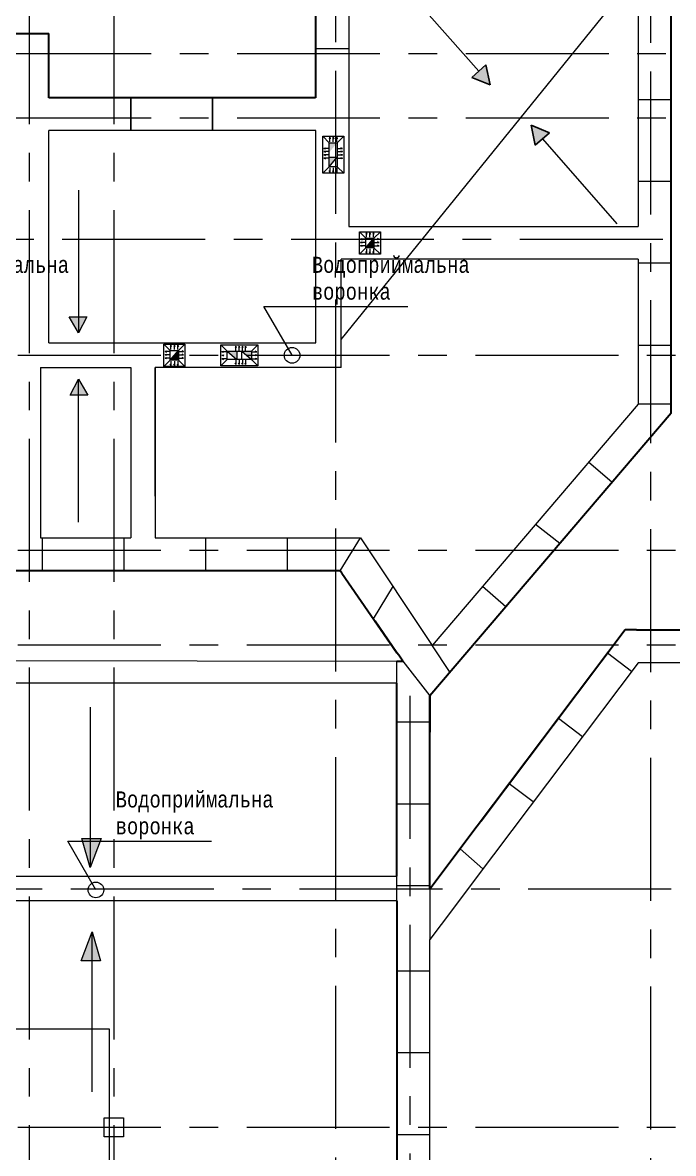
# Model space of a CAD drawing. Header units: millimetres. Extents: x -689206 to 4969298, y -1019800 to 703299.
# Drawn here: x 831930 to 842047, y -351215 to -333639 of the extents above; entities that cross this region are included whole.
import ezdxf

# ---------------------------------------------------------------- set-up
doc = ezdxf.new("R2010")
doc.units = ezdxf.units.MM
doc.linetypes.add('JIS_02_4.0', pattern=[5.5, 4, -1.5])
doc.linetypes.add('осеваяX2', pattern=[101.6, 63.5, -12.7, 12.7, -12.7])
doc.layers.add('кровля', color=211, linetype='Continuous')
doc.layers.add('четотам', color=7, linetype='Continuous')
for name, color, linetype, lineweight in [('несущие', 7, 'Continuous', 30), ('РАЗМЕРЫ', 7, 'Continuous', 9), ('сваи', 7, 'JIS_02_4.0', 30), ('стены', 7, 'Continuous', 20)]:
    doc.layers.add(name, color=color, linetype=linetype, lineweight=lineweight)
doc.styles.add('Аннотативный', font='isocteur.ttf', dxfattribs={"width": 0.7, "height": 250})

msp = doc.modelspace()

# ---------------------------------------------------------------- hatches: boundary and pattern name
at = {"layer": 'кровля', "lineweight": 5}
h = msp.add_hatch(color=7, dxfattribs=at)
h.dxf.hatch_style = 1
h.paths.add_polyline_path([(836703.8, -335444.2), (836711.9, -335444.2), (836703.8, -335420.6)])
h.paths.add_polyline_path([(836695.7, -335444.2), (836703.8, -335444.2), (836703.8, -335420.6)])
h = msp.add_hatch(color=7, dxfattribs=at)
h.dxf.hatch_style = 1
h.paths.add_polyline_path([(836759.1, -335444.2), (836767.2, -335444.2), (836759.1, -335420.6)])
h.paths.add_polyline_path([(836750.9, -335444.2), (836759.1, -335444.2), (836759.1, -335420.6)])
h = msp.add_hatch(color=7, dxfattribs=at)
h.dxf.hatch_style = 1
h.paths.add_polyline_path([(836814.4, -335420.6), (836806.2, -335444.2), (836814.4, -335444.2)])
h.paths.add_polyline_path([(836814.4, -335420.6), (836814.4, -335444.2), (836822.5, -335444.2)])
h = msp.add_hatch(color=7, dxfattribs=at)
h.dxf.hatch_style = 1
h.paths.add_polyline_path([(836615.1, -335594.9), (836638.7, -335603), (836638.7, -335594.9)])
h.paths.add_polyline_path([(836615.1, -335594.9), (836638.7, -335594.9), (836638.7, -335586.7)])
h = msp.add_hatch(color=7, dxfattribs=at)
h.dxf.hatch_style = 1
h.paths.add_polyline_path([(836615.1, -335644.7), (836638.7, -335652.8), (836638.7, -335644.7)])
h.paths.add_polyline_path([(836615.1, -335644.7), (836638.7, -335644.7), (836638.7, -335636.5)])
h = msp.add_hatch(color=7, dxfattribs=at)
h.dxf.hatch_style = 1
h.paths.add_polyline_path([(836615.1, -335695.9), (836638.7, -335704.1), (836638.7, -335695.9)])
h.paths.add_polyline_path([(836615.1, -335695.9), (836638.7, -335695.9), (836638.7, -335687.8)])
h = msp.add_hatch(color=7, dxfattribs=at)
h.dxf.hatch_style = 1
h.paths.add_polyline_path([(836879.4, -335594.9), (836879.4, -335603), (836903.1, -335594.9)])
h.paths.add_polyline_path([(836879.4, -335586.7), (836879.4, -335594.9), (836903.1, -335594.9)])
h = msp.add_hatch(color=7, dxfattribs=at)
h.dxf.hatch_style = 1
h.paths.add_polyline_path([(836879.4, -335644.7), (836879.4, -335652.8), (836903.1, -335644.7)])
h.paths.add_polyline_path([(836879.4, -335636.5), (836879.4, -335644.7), (836903.1, -335644.7)])
h = msp.add_hatch(color=7, dxfattribs=at)
h.dxf.hatch_style = 1
h.paths.add_polyline_path([(836879.4, -335695.9), (836879.4, -335704.1), (836903.1, -335695.9)])
h.paths.add_polyline_path([(836879.4, -335687.8), (836879.4, -335695.9), (836903.1, -335695.9)])
h = msp.add_hatch(color=7, dxfattribs=at)
h.dxf.hatch_style = 1
h.paths.add_polyline_path([(836638.7, -335747.2), (836638.7, -335739), (836615.1, -335747.2)])
h.paths.add_polyline_path([(836638.7, -335755.3), (836638.7, -335747.2), (836615.1, -335747.2)])
h = msp.add_hatch(color=7, dxfattribs=at)
h.dxf.hatch_style = 1
h.paths.add_polyline_path([(836903.1, -335747.2), (836879.4, -335739), (836879.4, -335747.2)])
h.paths.add_polyline_path([(836903.1, -335747.2), (836879.4, -335747.2), (836879.4, -335755.3)])
h = msp.add_hatch(color=7, dxfattribs=at)
h.dxf.hatch_style = 1
h.paths.add_polyline_path([(836703.8, -335964.4), (836711.9, -335940.8), (836703.8, -335940.8)])
h.paths.add_polyline_path([(836703.8, -335964.4), (836703.8, -335940.8), (836695.7, -335940.8)])
h = msp.add_hatch(color=7, dxfattribs=at)
h.dxf.hatch_style = 1
h.paths.add_polyline_path([(836759.1, -335964.4), (836767.2, -335940.8), (836759.1, -335940.8)])
h.paths.add_polyline_path([(836759.1, -335964.4), (836759.1, -335940.8), (836750.9, -335940.8)])
h = msp.add_hatch(color=7, dxfattribs=at)
h.dxf.hatch_style = 1
h.paths.add_polyline_path([(836814.4, -335940.8), (836806.2, -335940.8), (836814.4, -335964.4)])
h.paths.add_polyline_path([(836822.5, -335940.8), (836814.4, -335940.8), (836814.4, -335964.4)])
at = {"layer": 'кровля', "lineweight": 5, "true_color": 0x000000}
h = msp.add_hatch(color=18, dxfattribs=at)
h.dxf.hatch_style = 1
h.paths.add_polyline_path([(837273.8, -336929), (837281.9, -336929), (837273.8, -336905.4)])
h.paths.add_polyline_path([(837265.7, -336929), (837273.8, -336929), (837273.8, -336905.4)])
h = msp.add_hatch(color=18, dxfattribs=at)
h.dxf.hatch_style = 1
h.paths.add_polyline_path([(837329.1, -336929), (837337.2, -336929), (837329.1, -336905.4)])
h.paths.add_polyline_path([(837320.9, -336929), (837329.1, -336929), (837329.1, -336905.4)])
h = msp.add_hatch(color=18, dxfattribs=at)
h.dxf.hatch_style = 1
h.paths.add_polyline_path([(837384.4, -336905.4), (837376.2, -336929), (837384.4, -336929)])
h.paths.add_polyline_path([(837384.4, -336905.4), (837384.4, -336929), (837392.5, -336929)])
h = msp.add_hatch(color=18, dxfattribs=at)
h.dxf.hatch_style = 1
h.paths.add_polyline_path([(837185.1, -337004.7), (837208.7, -337012.9), (837208.7, -337004.7)])
h.paths.add_polyline_path([(837185.1, -337004.7), (837208.7, -337004.7), (837208.7, -336996.6)])
h = msp.add_hatch(color=18, dxfattribs=at)
h.dxf.hatch_style = 1
h.paths.add_polyline_path([(837185.1, -337056), (837208.7, -337064.1), (837208.7, -337056)])
h.paths.add_polyline_path([(837185.1, -337056), (837208.7, -337056), (837208.7, -337047.8)])
h = msp.add_hatch(color=18, dxfattribs=at)
h.dxf.hatch_style = 1
h.paths.add_polyline_path([(837208.7, -337107.2), (837208.7, -337099.1), (837185.1, -337107.2)])
h.paths.add_polyline_path([(837208.7, -337115.4), (837208.7, -337107.2), (837185.1, -337107.2)])
h = msp.add_hatch(color=18, dxfattribs=at)
h.dxf.hatch_style = 1
h.paths.add_polyline_path([(837449.4, -337004.7), (837449.4, -337012.9), (837473.1, -337004.7)])
h.paths.add_polyline_path([(837449.4, -336996.6), (837449.4, -337004.7), (837473.1, -337004.7)])
h = msp.add_hatch(color=18, dxfattribs=at)
h.dxf.hatch_style = 1
h.paths.add_polyline_path([(837449.4, -337056), (837449.4, -337064.1), (837473.1, -337056)])
h.paths.add_polyline_path([(837449.4, -337047.8), (837449.4, -337056), (837473.1, -337056)])
h = msp.add_hatch(color=18, dxfattribs=at)
h.dxf.hatch_style = 1
h.paths.add_polyline_path([(837473.1, -337107.2), (837449.4, -337099.1), (837449.4, -337107.2)])
h.paths.add_polyline_path([(837473.1, -337107.2), (837449.4, -337107.2), (837449.4, -337115.4)])
h = msp.add_hatch(color=18, dxfattribs=at)
h.dxf.hatch_style = 1
h.paths.add_polyline_path([(837273.8, -337223), (837281.9, -337199.4), (837273.8, -337199.4)])
h.paths.add_polyline_path([(837273.8, -337223), (837273.8, -337199.4), (837265.7, -337199.4)])
h = msp.add_hatch(color=18, dxfattribs=at)
h.dxf.hatch_style = 1
h.paths.add_polyline_path([(837329.1, -337223), (837337.2, -337199.4), (837329.1, -337199.4)])
h.paths.add_polyline_path([(837329.1, -337223), (837329.1, -337199.4), (837320.9, -337199.4)])
h = msp.add_hatch(color=18, dxfattribs=at)
h.dxf.hatch_style = 1
h.paths.add_polyline_path([(837384.4, -337199.4), (837376.2, -337199.4), (837384.4, -337223)])
h.paths.add_polyline_path([(837392.5, -337199.4), (837384.4, -337199.4), (837384.4, -337223)])
h = msp.add_hatch(color=18, dxfattribs=at)
h.dxf.hatch_style = 1
h.paths.add_polyline_path([(834233.8, -338675.1), (834241.9, -338675.1), (834233.8, -338651.4)])
h.paths.add_polyline_path([(834225.7, -338675.1), (834233.8, -338675.1), (834233.8, -338651.4)])
h = msp.add_hatch(color=18, dxfattribs=at)
h.dxf.hatch_style = 1
h.paths.add_polyline_path([(834289.1, -338675.1), (834297.2, -338675.1), (834289.1, -338651.4)])
h.paths.add_polyline_path([(834280.9, -338675.1), (834289.1, -338675.1), (834289.1, -338651.4)])
h = msp.add_hatch(color=18, dxfattribs=at)
h.dxf.hatch_style = 1
h.paths.add_polyline_path([(834344.4, -338651.4), (834336.2, -338675.1), (834344.4, -338675.1)])
h.paths.add_polyline_path([(834344.4, -338651.4), (834344.4, -338675.1), (834352.5, -338675.1)])
at = {"layer": 'кровля', "lineweight": 5}
h = msp.add_hatch(color=7, dxfattribs=at)
h.dxf.hatch_style = 1
h.paths.add_polyline_path([(835244.4, -338689.9), (835252.6, -338689.9), (835244.4, -338666.3)])
h.paths.add_polyline_path([(835236.3, -338689.9), (835244.4, -338689.9), (835244.4, -338666.3)])
h = msp.add_hatch(color=7, dxfattribs=at)
h.dxf.hatch_style = 1
h.paths.add_polyline_path([(835295.7, -338666.3), (835287.5, -338689.9), (835295.7, -338689.9)])
h.paths.add_polyline_path([(835295.7, -338666.3), (835295.7, -338689.9), (835303.8, -338689.9)])
h = msp.add_hatch(color=7, dxfattribs=at)
h.dxf.hatch_style = 1
h.paths.add_polyline_path([(835346.9, -338666.3), (835338.8, -338689.9), (835346.9, -338689.9)])
h.paths.add_polyline_path([(835346.9, -338666.3), (835346.9, -338689.9), (835355.1, -338689.9)])
h = msp.add_hatch(color=7, dxfattribs=at)
h.dxf.hatch_style = 1
h.paths.add_polyline_path([(835396.7, -338666.3), (835388.6, -338689.9), (835396.7, -338689.9)])
h.paths.add_polyline_path([(835396.7, -338666.3), (835396.7, -338689.9), (835404.9, -338689.9)])
at = {"layer": 'кровля', "lineweight": 5, "true_color": 0x000000}
h = msp.add_hatch(color=18, dxfattribs=at)
h.dxf.hatch_style = 1
h.paths.add_polyline_path([(834145.1, -338750.8), (834168.7, -338759), (834168.7, -338750.8)])
h.paths.add_polyline_path([(834145.1, -338750.8), (834168.7, -338750.8), (834168.7, -338742.7)])
h = msp.add_hatch(color=18, dxfattribs=at)
h.dxf.hatch_style = 1
h.paths.add_polyline_path([(834145.1, -338802.1), (834168.7, -338810.2), (834168.7, -338802.1)])
h.paths.add_polyline_path([(834145.1, -338802.1), (834168.7, -338802.1), (834168.7, -338793.9)])
h = msp.add_hatch(color=18, dxfattribs=at)
h.dxf.hatch_style = 1
h.paths.add_polyline_path([(834168.7, -338853.3), (834168.7, -338845.2), (834145.1, -338853.3)])
h.paths.add_polyline_path([(834168.7, -338861.5), (834168.7, -338853.3), (834145.1, -338853.3)])
h = msp.add_hatch(color=18, dxfattribs=at)
h.dxf.hatch_style = 1
h.paths.add_polyline_path([(834409.4, -338750.8), (834409.4, -338759), (834433.1, -338750.8)])
h.paths.add_polyline_path([(834409.4, -338742.7), (834409.4, -338750.8), (834433.1, -338750.8)])
h = msp.add_hatch(color=18, dxfattribs=at)
h.dxf.hatch_style = 1
h.paths.add_polyline_path([(834409.4, -338802.1), (834409.4, -338810.2), (834433.1, -338802.1)])
h.paths.add_polyline_path([(834409.4, -338793.9), (834409.4, -338802.1), (834433.1, -338802.1)])
h = msp.add_hatch(color=18, dxfattribs=at)
h.dxf.hatch_style = 1
h.paths.add_polyline_path([(834433.1, -338853.3), (834409.4, -338845.2), (834409.4, -338853.3)])
h.paths.add_polyline_path([(834433.1, -338853.3), (834409.4, -338853.3), (834409.4, -338861.5)])
at = {"layer": 'кровля', "lineweight": 5}
h = msp.add_hatch(color=7, dxfattribs=at)
h.dxf.hatch_style = 1
h.paths.add_polyline_path([(835027.1, -338755), (835050.8, -338763.1), (835050.8, -338755)])
h.paths.add_polyline_path([(835027.1, -338755), (835050.8, -338755), (835050.8, -338746.8)])
at = {"layer": 'кровля', "lineweight": 15}
h = msp.add_hatch(color=7, dxfattribs=at)
h.dxf.hatch_style = 1
h.paths.add_polyline_path([(835027.1, -338810.3), (835050.8, -338818.4), (835050.8, -338810.3)])
h.paths.add_polyline_path([(835027.1, -338810.3), (835050.8, -338810.3), (835050.8, -338802.1)])
at = {"layer": 'кровля', "lineweight": 5}
h = msp.add_hatch(color=7, dxfattribs=at)
h.dxf.hatch_style = 1
h.paths.add_polyline_path([(835050.8, -338865.6), (835050.8, -338857.4), (835027.1, -338865.6)])
h.paths.add_polyline_path([(835050.8, -338873.7), (835050.8, -338865.6), (835027.1, -338865.6)])
h = msp.add_hatch(color=7, dxfattribs=at)
h.dxf.hatch_style = 1
h.paths.add_polyline_path([(835547.4, -338755), (835547.4, -338763.1), (835571, -338755)])
h.paths.add_polyline_path([(835547.4, -338746.8), (835547.4, -338755), (835571, -338755)])
at = {"layer": 'кровля', "lineweight": 15}
h = msp.add_hatch(color=7, dxfattribs=at)
h.dxf.hatch_style = 1
h.paths.add_polyline_path([(835547.4, -338810.3), (835547.4, -338818.4), (835571, -338810.3)])
h.paths.add_polyline_path([(835547.4, -338802.1), (835547.4, -338810.3), (835571, -338810.3)])
at = {"layer": 'кровля', "lineweight": 5}
h = msp.add_hatch(color=7, dxfattribs=at)
h.dxf.hatch_style = 1
h.paths.add_polyline_path([(835571, -338865.6), (835547.4, -338857.4), (835547.4, -338865.6)])
h.paths.add_polyline_path([(835571, -338865.6), (835547.4, -338865.6), (835547.4, -338873.7)])
at = {"layer": 'кровля', "lineweight": 5, "true_color": 0x000000}
h = msp.add_hatch(color=18, dxfattribs=at)
h.dxf.hatch_style = 1
h.paths.add_polyline_path([(834233.8, -338969.1), (834241.9, -338945.5), (834233.8, -338945.5)])
h.paths.add_polyline_path([(834233.8, -338969.1), (834233.8, -338945.5), (834225.7, -338945.5)])
h = msp.add_hatch(color=18, dxfattribs=at)
h.dxf.hatch_style = 1
h.paths.add_polyline_path([(834289.1, -338969.1), (834297.2, -338945.5), (834289.1, -338945.5)])
h.paths.add_polyline_path([(834289.1, -338969.1), (834289.1, -338945.5), (834280.9, -338945.5)])
h = msp.add_hatch(color=18, dxfattribs=at)
h.dxf.hatch_style = 1
h.paths.add_polyline_path([(834344.4, -338945.5), (834336.2, -338945.5), (834344.4, -338969.1)])
h.paths.add_polyline_path([(834352.5, -338945.5), (834344.4, -338945.5), (834344.4, -338969.1)])
at = {"layer": 'кровля', "lineweight": 5}
h = msp.add_hatch(color=7, dxfattribs=at)
h.dxf.hatch_style = 1
h.paths.add_polyline_path([(835244.4, -338954.3), (835252.6, -338930.6), (835244.4, -338930.6)])
h.paths.add_polyline_path([(835244.4, -338954.3), (835244.4, -338930.6), (835236.3, -338930.6)])
h = msp.add_hatch(color=7, dxfattribs=at)
h.dxf.hatch_style = 1
h.paths.add_polyline_path([(835295.7, -338930.6), (835287.5, -338930.6), (835295.7, -338954.3)])
h.paths.add_polyline_path([(835303.8, -338930.6), (835295.7, -338930.6), (835295.7, -338954.3)])
h = msp.add_hatch(color=7, dxfattribs=at)
h.dxf.hatch_style = 1
h.paths.add_polyline_path([(835346.9, -338930.6), (835338.8, -338930.6), (835346.9, -338954.3)])
h.paths.add_polyline_path([(835355.1, -338930.6), (835346.9, -338930.6), (835346.9, -338954.3)])
h = msp.add_hatch(color=7, dxfattribs=at)
h.dxf.hatch_style = 1
h.paths.add_polyline_path([(835396.7, -338930.6), (835388.6, -338930.6), (835396.7, -338954.3)])
h.paths.add_polyline_path([(835404.9, -338930.6), (835396.7, -338930.6), (835396.7, -338954.3)])
at = {"layer": 'РАЗМЕРЫ', "linetype": 'ByBlock', "lineweight": 13, "ltscale": 35}
h = msp.add_hatch(color=0, dxfattribs=at)
h.dxf.hatch_style = 1
h.paths.add_polyline_path([(839197.4, -334607.9), (839133.6, -334293.9), (838911.4, -334490.4)])
h.paths.add_polyline_path([(839837.4, -335230.8), (839899.7, -335545.1), (840122.8, -335349.6)])
at = {"layer": 'РАЗМЕРЫ', "lineweight": 5, "ltscale": 150}
h = msp.add_hatch(color=256, dxfattribs=at)
h.dxf.hatch_style = 1
h.paths.add_polyline_path([(836821.6, -335505.6), (836696.6, -335505.6), (836696.6, -335655.6)])
h.paths.add_polyline_path([(836821.6, -335729.4), (836696.6, -335729.4), (836696.6, -335879.4)])
h = msp.add_hatch(color=256, dxfattribs=at)
h.dxf.hatch_style = 1
h.paths.add_polyline_path([(837391.6, -337139.2), (837391.6, -336989.2), (837266.6, -337139.2)])
at = {"layer": 'РАЗМЕРЫ', "linetype": 'ByBlock', "lineweight": 13, "ltscale": 35}
h = msp.add_hatch(color=0, dxfattribs=at)
h.dxf.hatch_style = 1
h.paths.add_polyline_path([(829029.1, -338163.5), (828885.3, -338163.5), (829029.1, -338412.5)])
h.paths.add_polyline_path([(829159.1, -338163.5), (829029.1, -338163.5), (829029.1, -338412.5)])
h.paths.add_polyline_path([(829029.1, -339182.5), (828899.1, -339431.5), (829029.1, -339431.5)])
h.paths.add_polyline_path([(829029.1, -339182.5), (829029.1, -339431.5), (829172.8, -339431.5)])
h.paths.add_polyline_path([(832929.1, -338213.5), (832799.1, -338213.5), (832799.1, -338462.5)])
h.paths.add_polyline_path([(832799.1, -338213.5), (832655.3, -338213.5), (832799.1, -338462.5)])
h.paths.add_polyline_path([(832799.1, -339182.5), (832669.1, -339431.5), (832799.1, -339431.5)])
h.paths.add_polyline_path([(832799.1, -339182.5), (832799.1, -339431.5), (832942.8, -339431.5)])
h.paths.add_polyline_path([(824009.1, -338213.5), (823879.1, -338213.5), (823879.1, -338462.5)])
h.paths.add_polyline_path([(823879.1, -338213.5), (823735.3, -338213.5), (823879.1, -338462.5)])
h.paths.add_polyline_path([(823869.1, -339182.5), (823869.1, -339431.5), (824012.8, -339431.5)])
h.paths.add_polyline_path([(823869.1, -339182.5), (823739.1, -339431.5), (823869.1, -339431.5)])
at = {"layer": 'РАЗМЕРЫ', "lineweight": 5, "ltscale": 150}
h = msp.add_hatch(color=256, dxfattribs=at)
h.dxf.hatch_style = 1
h.paths.add_polyline_path([(834351.6, -338885.3), (834351.6, -338735.3), (834226.6, -338885.3)])
h = msp.add_hatch(color=256, dxfattribs=at)
h.dxf.hatch_style = 1
h.paths.add_polyline_path([(835486, -338872.8), (835486, -338747.8), (835336, -338747.8)])
h.paths.add_polyline_path([(835262.2, -338872.8), (835262.2, -338747.8), (835112.2, -338747.8)])
at = {"layer": 'РАЗМЕРЫ', "linetype": 'ByBlock', "lineweight": 13, "ltscale": 35}
h = msp.add_hatch(color=0, dxfattribs=at)
h.dxf.hatch_style = 1
h.paths.add_polyline_path([(832979.7, -346320.3), (832979.7, -346770.3), (833149.7, -346320.3)])
h.paths.add_polyline_path([(832979.7, -346770.3), (832979.7, -346320.3), (832849.7, -346320.3)])
h = msp.add_hatch(color=0, dxfattribs=at)
h.dxf.hatch_style = 1
h.paths.add_polyline_path([(833009.7, -347770.3), (832839.7, -348220.3), (833009.7, -348220.3)])
h.paths.add_polyline_path([(833009.7, -347770.3), (833009.7, -348220.3), (833139.7, -348220.3)])

# ---------------------------------------------------------------- linework, layer by layer
at = {"layer": 'кровля', "color": 7, "lineweight": 5}
for p, q in [((836696.6, -335505.6), (836596.6, -335405.6)), ((836703.8, -335420.6), (836695.7, -335444.2)), ((836695.7, -335444.2), (836703.8, -335444.2)), ((836703.8, -335490.6), (836703.8, -335420.6)), ((836703.8, -335420.6), (836711.9, -335444.2)), ((836711.9, -335444.2), (836703.8, -335444.2)), ((836759.1, -335420.6), (836750.9, -335444.2)), ((836750.9, -335444.2), (836759.1, -335444.2)), ((836759.1, -335490.6), (836759.1, -335420.6)), ((836759.1, -335420.6), (836767.2, -335444.2)), ((836767.2, -335444.2), (836759.1, -335444.2)), ((836814.4, -335420.6), (836806.2, -335444.2)), ((836806.2, -335444.2), (836814.4, -335444.2)), ((836814.4, -335490.6), (836814.4, -335420.6)), ((836814.4, -335420.6), (836822.5, -335444.2)), ((836822.5, -335444.2), (836814.4, -335444.2)), ((836821.6, -335505.6), (836921.6, -335405.6)), ((836615.1, -335594.9), (836638.7, -335586.7)), ((836685.1, -335594.9), (836615.1, -335594.9)), ((836615.1, -335594.9), (836638.7, -335603)), ((836615.1, -335644.7), (836638.7, -335636.5)), ((836685.1, -335644.7), (836615.1, -335644.7)), ((836615.1, -335644.7), (836638.7, -335652.8)), ((836615.1, -335695.9), (836638.7, -335687.8)), ((836685.1, -335695.9), (836615.1, -335695.9)), ((836615.1, -335695.9), (836638.7, -335704.1)), ((836638.7, -335586.7), (836638.7, -335594.9)), ((836638.7, -335603), (836638.7, -335594.9)), ((836638.7, -335636.5), (836638.7, -335644.7)), ((836638.7, -335652.8), (836638.7, -335644.7)), ((836638.7, -335687.8), (836638.7, -335695.9)), ((836638.7, -335704.1), (836638.7, -335695.9)), ((836833.1, -335594.9), (836903.1, -335594.9)), ((836833.1, -335644.7), (836903.1, -335644.7)), ((836833.1, -335695.9), (836903.1, -335695.9)), ((836903.1, -335594.9), (836879.4, -335586.7)), ((836879.4, -335586.7), (836879.4, -335594.9)), ((836903.1, -335594.9), (836879.4, -335603)), ((836879.4, -335603), (836879.4, -335594.9)), ((836903.1, -335644.7), (836879.4, -335636.5)), ((836879.4, -335636.5), (836879.4, -335644.7)), ((836903.1, -335644.7), (836879.4, -335652.8)), ((836879.4, -335652.8), (836879.4, -335644.7)), ((836903.1, -335695.9), (836879.4, -335687.8)), ((836879.4, -335687.8), (836879.4, -335695.9)), ((836903.1, -335695.9), (836879.4, -335704.1)), ((836879.4, -335704.1), (836879.4, -335695.9)), ((836696.6, -335879.4), (836596.6, -335979.4)), ((836615.1, -335747.2), (836638.7, -335739)), ((836685.1, -335747.2), (836615.1, -335747.2)), ((836615.1, -335747.2), (836638.7, -335755.3)), ((836638.7, -335739), (836638.7, -335747.2)), ((836638.7, -335755.3), (836638.7, -335747.2)), ((836821.6, -335879.4), (836921.6, -335979.4)), ((836833.1, -335747.2), (836903.1, -335747.2)), ((836903.1, -335747.2), (836879.4, -335739)), ((836879.4, -335739), (836879.4, -335747.2)), ((836903.1, -335747.2), (836879.4, -335755.3)), ((836879.4, -335755.3), (836879.4, -335747.2)), ((836703.8, -335964.4), (836695.7, -335940.8)), ((836695.7, -335940.8), (836703.8, -335940.8)), ((836703.8, -335894.4), (836703.8, -335964.4)), ((836703.8, -335964.4), (836711.9, -335940.8)), ((836711.9, -335940.8), (836703.8, -335940.8)), ((836759.1, -335964.4), (836750.9, -335940.8)), ((836750.9, -335940.8), (836759.1, -335940.8)), ((836759.1, -335894.4), (836759.1, -335964.4)), ((836759.1, -335964.4), (836767.2, -335940.8)), ((836767.2, -335940.8), (836759.1, -335940.8)), ((836814.4, -335964.4), (836806.2, -335940.8)), ((836806.2, -335940.8), (836814.4, -335940.8)), ((836814.4, -335894.4), (836814.4, -335964.4)), ((836814.4, -335964.4), (836822.5, -335940.8)), ((836822.5, -335940.8), (836814.4, -335940.8)), ((835112.2, -338747.8), (835012.2, -338647.8)), ((835244.4, -338666.3), (835236.3, -338689.9)), ((835236.3, -338689.9), (835244.4, -338689.9)), ((835244.4, -338736.3), (835244.4, -338666.3)), ((835244.4, -338666.3), (835252.6, -338689.9)), ((835252.6, -338689.9), (835244.4, -338689.9)), ((835295.7, -338666.3), (835287.5, -338689.9)), ((835287.5, -338689.9), (835295.7, -338689.9)), ((835295.7, -338736.3), (835295.7, -338666.3)), ((835295.7, -338666.3), (835303.8, -338689.9)), ((835303.8, -338689.9), (835295.7, -338689.9)), ((835346.9, -338666.3), (835338.8, -338689.9)), ((835338.8, -338689.9), (835346.9, -338689.9)), ((835346.9, -338736.3), (835346.9, -338666.3)), ((835346.9, -338666.3), (835355.1, -338689.9)), ((835355.1, -338689.9), (835346.9, -338689.9)), ((835396.7, -338666.3), (835388.6, -338689.9)), ((835388.6, -338689.9), (835396.7, -338689.9)), ((835396.7, -338736.3), (835396.7, -338666.3)), ((835396.7, -338666.3), (835404.9, -338689.9)), ((835404.9, -338689.9), (835396.7, -338689.9)), ((835486, -338747.8), (835586, -338647.8)), ((835027.1, -338755), (835050.8, -338746.8)), ((835097.1, -338755), (835027.1, -338755)), ((835027.1, -338755), (835050.8, -338763.1)), ((835027.1, -338865.6), (835050.8, -338857.4)), ((835097.1, -338865.6), (835027.1, -338865.6)), ((835027.1, -338865.6), (835050.8, -338873.7)), ((835050.8, -338746.8), (835050.8, -338755)), ((835050.8, -338763.1), (835050.8, -338755)), ((835050.8, -338857.4), (835050.8, -338865.6)), ((835050.8, -338873.7), (835050.8, -338865.6)), ((835501, -338755), (835571, -338755)), ((835501, -338865.6), (835571, -338865.6)), ((835571, -338755), (835547.4, -338746.8)), ((835547.4, -338746.8), (835547.4, -338755)), ((835571, -338755), (835547.4, -338763.1)), ((835547.4, -338763.1), (835547.4, -338755)), ((835571, -338865.6), (835547.4, -338857.4)), ((835547.4, -338857.4), (835547.4, -338865.6)), ((835571, -338865.6), (835547.4, -338873.7)), ((835547.4, -338873.7), (835547.4, -338865.6)), ((835112.2, -338872.8), (835012.2, -338972.8)), ((835244.4, -338954.3), (835236.3, -338930.6)), ((835236.3, -338930.6), (835244.4, -338930.6)), ((835244.4, -338884.3), (835244.4, -338954.3)), ((835244.4, -338954.3), (835252.6, -338930.6)), ((835252.6, -338930.6), (835244.4, -338930.6)), ((835295.7, -338954.3), (835287.5, -338930.6)), ((835287.5, -338930.6), (835295.7, -338930.6)), ((835295.7, -338884.3), (835295.7, -338954.3)), ((835295.7, -338954.3), (835303.8, -338930.6)), ((835303.8, -338930.6), (835295.7, -338930.6)), ((835346.9, -338954.3), (835338.8, -338930.6)), ((835338.8, -338930.6), (835346.9, -338930.6)), ((835346.9, -338884.3), (835346.9, -338954.3)), ((835346.9, -338954.3), (835355.1, -338930.6)), ((835355.1, -338930.6), (835346.9, -338930.6)), ((835396.7, -338954.3), (835388.6, -338930.6)), ((835388.6, -338930.6), (835396.7, -338930.6)), ((835396.7, -338884.3), (835396.7, -338954.3)), ((835396.7, -338954.3), (835404.9, -338930.6)), ((835404.9, -338930.6), (835396.7, -338930.6)), ((835486, -338872.8), (835586, -338972.8))]:
    msp.add_line(p, q, dxfattribs=at)
at = {"layer": 'кровля', "color": 18, "lineweight": 5, "true_color": 0x000000}
for p, q in [((837266.6, -336989.2), (837166.6, -336889.2)), ((837273.8, -336905.4), (837265.7, -336929)), ((837265.7, -336929), (837273.8, -336929)), ((837273.8, -336975.4), (837273.8, -336905.4)), ((837273.8, -336905.4), (837281.9, -336929)), ((837281.9, -336929), (837273.8, -336929)), ((837329.1, -336905.4), (837320.9, -336929)), ((837320.9, -336929), (837329.1, -336929)), ((837329.1, -336975.4), (837329.1, -336905.4)), ((837329.1, -336905.4), (837337.2, -336929)), ((837337.2, -336929), (837329.1, -336929)), ((837384.4, -336905.4), (837376.2, -336929)), ((837376.2, -336929), (837384.4, -336929)), ((837384.4, -336975.4), (837384.4, -336905.4)), ((837384.4, -336905.4), (837392.5, -336929)), ((837392.5, -336929), (837384.4, -336929)), ((837391.6, -336989.2), (837491.6, -336889.2)), ((837185.1, -337004.7), (837208.7, -336996.6)), ((837255.1, -337004.7), (837185.1, -337004.7)), ((837185.1, -337004.7), (837208.7, -337012.9)), ((837185.1, -337056), (837208.7, -337047.8)), ((837255.1, -337056), (837185.1, -337056)), ((837185.1, -337056), (837208.7, -337064.1)), ((837185.1, -337107.2), (837208.7, -337099.1)), ((837255.1, -337107.2), (837185.1, -337107.2)), ((837185.1, -337107.2), (837208.7, -337115.4)), ((837208.7, -336996.6), (837208.7, -337004.7)), ((837208.7, -337012.9), (837208.7, -337004.7)), ((837208.7, -337047.8), (837208.7, -337056)), ((837208.7, -337064.1), (837208.7, -337056)), ((837208.7, -337099.1), (837208.7, -337107.2)), ((837208.7, -337115.4), (837208.7, -337107.2)), ((837403.1, -337004.7), (837473.1, -337004.7)), ((837403.1, -337056), (837473.1, -337056)), ((837403.1, -337107.2), (837473.1, -337107.2)), ((837473.1, -337004.7), (837449.4, -336996.6)), ((837449.4, -336996.6), (837449.4, -337004.7)), ((837473.1, -337004.7), (837449.4, -337012.9)), ((837449.4, -337012.9), (837449.4, -337004.7)), ((837473.1, -337056), (837449.4, -337047.8)), ((837449.4, -337047.8), (837449.4, -337056)), ((837473.1, -337056), (837449.4, -337064.1)), ((837449.4, -337064.1), (837449.4, -337056)), ((837473.1, -337107.2), (837449.4, -337099.1)), ((837449.4, -337099.1), (837449.4, -337107.2)), ((837473.1, -337107.2), (837449.4, -337115.4)), ((837449.4, -337115.4), (837449.4, -337107.2)), ((837266.6, -337139.2), (837166.6, -337239.2)), ((837273.8, -337223), (837265.7, -337199.4)), ((837265.7, -337199.4), (837273.8, -337199.4)), ((837273.8, -337153), (837273.8, -337223)), ((837273.8, -337223), (837281.9, -337199.4)), ((837281.9, -337199.4), (837273.8, -337199.4)), ((837329.1, -337223), (837320.9, -337199.4)), ((837320.9, -337199.4), (837329.1, -337199.4)), ((837329.1, -337153), (837329.1, -337223)), ((837329.1, -337223), (837337.2, -337199.4)), ((837337.2, -337199.4), (837329.1, -337199.4)), ((837384.4, -337223), (837376.2, -337199.4)), ((837376.2, -337199.4), (837384.4, -337199.4)), ((837384.4, -337153), (837384.4, -337223)), ((837384.4, -337223), (837392.5, -337199.4)), ((837392.5, -337199.4), (837384.4, -337199.4)), ((837391.6, -337139.2), (837491.6, -337239.2)), ((834226.6, -338735.3), (834126.6, -338635.3)), ((834233.8, -338651.4), (834225.7, -338675.1)), ((834225.7, -338675.1), (834233.8, -338675.1)), ((834233.8, -338721.4), (834233.8, -338651.4)), ((834233.8, -338651.4), (834241.9, -338675.1)), ((834241.9, -338675.1), (834233.8, -338675.1)), ((834289.1, -338651.4), (834280.9, -338675.1)), ((834280.9, -338675.1), (834289.1, -338675.1)), ((834289.1, -338721.4), (834289.1, -338651.4)), ((834289.1, -338651.4), (834297.2, -338675.1)), ((834297.2, -338675.1), (834289.1, -338675.1)), ((834344.4, -338651.4), (834336.2, -338675.1)), ((834336.2, -338675.1), (834344.4, -338675.1)), ((834344.4, -338721.4), (834344.4, -338651.4)), ((834344.4, -338651.4), (834352.5, -338675.1)), ((834352.5, -338675.1), (834344.4, -338675.1)), ((834351.6, -338735.3), (834451.6, -338635.3)), ((834145.1, -338750.8), (834168.7, -338742.7)), ((834215.1, -338750.8), (834145.1, -338750.8)), ((834145.1, -338750.8), (834168.7, -338759)), ((834145.1, -338802.1), (834168.7, -338793.9)), ((834215.1, -338802.1), (834145.1, -338802.1)), ((834145.1, -338802.1), (834168.7, -338810.2)), ((834145.1, -338853.3), (834168.7, -338845.2)), ((834215.1, -338853.3), (834145.1, -338853.3)), ((834145.1, -338853.3), (834168.7, -338861.5)), ((834168.7, -338742.7), (834168.7, -338750.8)), ((834168.7, -338759), (834168.7, -338750.8)), ((834168.7, -338793.9), (834168.7, -338802.1)), ((834168.7, -338810.2), (834168.7, -338802.1)), ((834168.7, -338845.2), (834168.7, -338853.3)), ((834168.7, -338861.5), (834168.7, -338853.3)), ((834363.1, -338750.8), (834433.1, -338750.8)), ((834363.1, -338802.1), (834433.1, -338802.1)), ((834363.1, -338853.3), (834433.1, -338853.3)), ((834433.1, -338750.8), (834409.4, -338742.7)), ((834409.4, -338742.7), (834409.4, -338750.8)), ((834433.1, -338750.8), (834409.4, -338759)), ((834409.4, -338759), (834409.4, -338750.8)), ((834433.1, -338802.1), (834409.4, -338793.9)), ((834409.4, -338793.9), (834409.4, -338802.1)), ((834433.1, -338802.1), (834409.4, -338810.2)), ((834409.4, -338810.2), (834409.4, -338802.1)), ((834433.1, -338853.3), (834409.4, -338845.2)), ((834409.4, -338845.2), (834409.4, -338853.3)), ((834433.1, -338853.3), (834409.4, -338861.5)), ((834409.4, -338861.5), (834409.4, -338853.3)), ((834226.6, -338885.3), (834126.6, -338985.3)), ((834233.8, -338969.1), (834225.7, -338945.5)), ((834225.7, -338945.5), (834233.8, -338945.5)), ((834233.8, -338899.1), (834233.8, -338969.1)), ((834233.8, -338969.1), (834241.9, -338945.5)), ((834241.9, -338945.5), (834233.8, -338945.5)), ((834289.1, -338969.1), (834280.9, -338945.5)), ((834280.9, -338945.5), (834289.1, -338945.5)), ((834289.1, -338899.1), (834289.1, -338969.1)), ((834289.1, -338969.1), (834297.2, -338945.5)), ((834297.2, -338945.5), (834289.1, -338945.5)), ((834344.4, -338969.1), (834336.2, -338945.5)), ((834336.2, -338945.5), (834344.4, -338945.5)), ((834344.4, -338899.1), (834344.4, -338969.1)), ((834344.4, -338969.1), (834352.5, -338945.5)), ((834352.5, -338945.5), (834344.4, -338945.5)), ((834351.6, -338885.3), (834451.6, -338985.3))]:
    msp.add_line(p, q, dxfattribs=at)
at = {"layer": 'кровля', "color": 7, "lineweight": 15}
for p, q in [((835027.1, -338810.3), (835050.8, -338802.1)), ((835027.1, -338810.3), (835050.8, -338818.4)), ((835050.8, -338802.1), (835050.8, -338810.3)), ((835050.8, -338818.4), (835050.8, -338810.3)), ((835571, -338810.3), (835547.4, -338802.1)), ((835547.4, -338802.1), (835547.4, -338810.3)), ((835571, -338810.3), (835547.4, -338818.4)), ((835547.4, -338818.4), (835547.4, -338810.3))]:
    msp.add_line(p, q, dxfattribs=at)
at = {"layer": 'кровля', "color": 7, "lineweight": 5}
for points in [[(836596.6, -335405.6), (836921.6, -335405.6), (836921.6, -335979.4), (836596.6, -335979.4)], [(836696.6, -335505.6), (836821.6, -335505.6), (836821.6, -335879.4), (836696.6, -335879.4)], [(835586, -338647.8), (835586, -338972.8), (835012.2, -338972.8), (835012.2, -338647.8)], [(835486, -338747.8), (835486, -338872.8), (835112.2, -338872.8), (835112.2, -338747.8)]]:
    msp.add_lwpolyline(points, close=True, dxfattribs=at)
at = {"layer": 'кровля', "color": 18, "lineweight": 5, "true_color": 0x000000}
for points in [[(837166.6, -336889.2), (837491.6, -336889.2), (837491.6, -337239.2), (837166.6, -337239.2)], [(837266.6, -336989.2), (837391.6, -336989.2), (837391.6, -337139.2), (837266.6, -337139.2)], [(834126.6, -338635.3), (834451.6, -338635.3), (834451.6, -338985.3), (834126.6, -338985.3)], [(834226.6, -338735.3), (834351.6, -338735.3), (834351.6, -338885.3), (834226.6, -338885.3)]]:
    msp.add_lwpolyline(points, close=True, dxfattribs=at)
at = {"layer": 'несущие', "lineweight": 13}
for p, q in [((833610.2, -338998.3), (833610.2, -341647.7)), ((832210.2, -340998.3), (832210.2, -341647.7)), ((833990.2, -340998.3), (833990.2, -341647.7)), ((832210.2, -341647.7), (833610.2, -341647.7)), ((833990.2, -341647.7), (836610.2, -341647.7)), ((836610.2, -341647.7), (837181.5, -341647.7)), ((837181.5, -341647.7), (838295.7, -343322.8)), ((841498.8, -343589.8), (839251.9, -346572.7))]:
    msp.add_line(p, q, dxfattribs=at)
at = {"layer": 'несущие', "color": 0}
for p, q in [((836868.8, -342157.7), (819983, -342157.7)), ((836894.4, -342194.9), (836868.8, -342157.7)), ((841295.3, -343079.8), (838996.9, -346131)), ((841295.3, -343079.8), (839056.9, -346051.5)), ((841474.3, -343079.8), (841295.3, -343079.8))]:
    msp.add_line(p, q, dxfattribs=at)
at = {"layer": 'несущие', "lineweight": 30}
msp.add_line((836893.5, -342195.5), (837749.9, -343433.7), dxfattribs=at)
at = {"layer": 'РАЗМЕРЫ', "linetype": 'осеваяX2', "lineweight": 5, "ltscale": 35}
for p, q in [((832030.2, -329441.3), (832030.2, -379282.6)), ((836800.2, -379282.6), (836800.2, -329441.3)), ((863217.4, -337008.3), (796147.4, -337008.3)), ((837949.9, -344105.2), (837949.9, -379282.6)), ((863350.1, -347108.2), (796297.4, -347108.2))]:
    msp.add_line(p, q, dxfattribs=at)
at = {"layer": 'РАЗМЕРЫ', "lineweight": 13, "ltscale": 150}
msp.add_line((836880.2, -338562.5), (841540.3, -332810.3), dxfattribs=at)
at = {"layer": 'РАЗМЕРЫ', "lineweight": 9, "ltscale": 150}
for p, q in [((839022.5, -334392.2), (837705.2, -332902.8)), ((840011.3, -335447.4), (841167.4, -336767.5)), ((836119.1, -338810.3), (835680.9, -338051.3)), ((835680.9, -338051.3), (837918, -338051.3)), ((841397.5, -343724.4), (841022.5, -343442)), ((840633.3, -344738.8), (840258.4, -344456.4)), ((839869.2, -345753.2), (839494.3, -345470.8)), ((833069.7, -347120.3), (832631.5, -346361.3)), ((832631.5, -346361.3), (834868.6, -346361.3)), ((839085.6, -346793.5), (838731.8, -346483)), ((837749.7, -348379.5), (838259.9, -348379.4)), ((837749.7, -349649.5), (838260, -349649.4)), ((837749.7, -350919.5), (838260, -350919.4))]:
    msp.add_line(p, q, dxfattribs=at)
at = {"layer": 'РАЗМЕРЫ', "linetype": 'ByBlock', "lineweight": 9, "ltscale": 35}
for p, q in [((837000.2, -334048.3), (836482.2, -334048.3)), ((833610.2, -334808.3), (833610.2, -335318.3)), ((833610.2, -335318.3), (833610.2, -334808.3)), ((834880.2, -334808.3), (834880.2, -335318.3)), ((834880.2, -335318.3), (834880.2, -334808.3)), ((842010.3, -334840.3), (841500.3, -334840.3)), ((842010.3, -336110.3), (841500.3, -336110.3)), ((842010.3, -337380.3), (841500.3, -337380.3)), ((841500.3, -338650.3), (842010.3, -338650.3)), ((842010.3, -339567.8), (841500.3, -339568.3)), ((841093.7, -340785), (840728.1, -340472.9)), ((840284.2, -341733.5), (839903.6, -341438.9)), ((839442.5, -342719.6), (839079.2, -342404.9))]:
    msp.add_line(p, q, dxfattribs=at)
at = {"layer": 'РАЗМЕРЫ', "lineweight": 25, "ltscale": 150}
for p, q in [((839133.6, -334293.9), (838911.4, -334490.4)), ((839197.4, -334607.9), (839133.6, -334293.9)), ((838911.4, -334490.4), (839197.4, -334607.9)), ((839837.4, -335230.8), (839899.7, -335545.1)), ((840122.8, -335349.6), (839837.4, -335230.8)), ((839899.7, -335545.1), (840122.8, -335349.6))]:
    msp.add_line(p, q, dxfattribs=at)
at = {"layer": 'РАЗМЕРЫ', "linetype": 'ByBlock', "lineweight": 5, "ltscale": 35}
for p, q in [((832239.7, -342157.7), (832239.7, -341647.8)), ((832239.7, -342157.7), (832239.7, -341647.8)), ((833509.7, -342157.7), (833509.7, -341647.8)), ((833509.7, -342157.7), (833509.7, -341647.8)), ((834779.7, -342157.7), (834779.7, -341647.8)), ((834779.7, -342157.7), (834779.7, -341647.8)), ((836049.7, -342157.7), (836049.7, -341647.8)), ((836868.8, -342157.7), (837181.5, -341647.7)), ((837385.3, -342905.3), (837698, -342395.3)), ((838287.4, -343310.3), (838569.2, -343742.8)), ((837749.9, -343908), (837749.9, -343565.7)), ((837841, -343565.7), (838259.9, -344105.2)), ((838259.9, -344510.3), (837749.9, -344510.3)), ((838259.9, -345780.3), (838259.9, -344510.3)), ((837749.9, -347050.3), (837749.9, -345780.3)), ((837749.9, -345780.3), (838259.9, -345780.3)), ((837749.9, -347288), (837749.9, -347050.3)), ((837749.9, -347050.3), (838259.9, -347050.3)), ((837749.9, -347288), (837749.9, -347894.3)), ((837749.9, -347894.3), (837749.9, -347288)), ((837749.9, -347288), (837749.9, -347894.3))]:
    msp.add_line(p, q, dxfattribs=at)
at = {"layer": 'РАЗМЕРЫ', "linetype": 'ByBlock', "lineweight": 30}
for p, q in [((837776.8, -343472.7), (837749.9, -343433.7)), ((837749.9, -343565.7), (837841, -343565.7)), ((837841, -343565.7), (837776.8, -343472.7)), ((837749.9, -346907.9), (837749.9, -343908)), ((838259.9, -347109.4), (838259.9, -344105.2)), ((838996.9, -346131), (838259.9, -347109.4))]:
    msp.add_line(p, q, dxfattribs=at)
at = {"layer": 'РАЗМЕРЫ', "linetype": 'ByBlock', "lineweight": 13}
for p, q in [((819100.1, -343528), (837749.9, -343565.7)), ((837749.9, -343908), (819100.1, -343908)), ((839251.9, -346572.7), (838435.4, -347656.7)), ((818100.1, -346908), (837749.9, -346908)), ((838260, -354407), (838259.9, -347889.6))]:
    msp.add_line(p, q, dxfattribs=at)
at = {"layer": 'РАЗМЕРЫ', "lineweight": 20, "ltscale": 150}
msp.add_line((838259.9, -347109.4), (838259.9, -347889.6), dxfattribs=at)
at = {"layer": 'РАЗМЕРЫ', "linetype": 'ByBlock', "lineweight": 13, "ltscale": 35}
msp.add_line((837749.9, -347288), (821481, -347288), dxfattribs=at)
at = {"layer": 'РАЗМЕРЫ', "linetype": 'ByBlock', "lineweight": 20}
for p, q in [((838435.4, -347656.7), (838259.9, -347889.6)), ((833281.1, -349286.8), (823480.9, -349286.8)), ((833281.1, -354242.4), (833281.1, -349286.8))]:
    msp.add_line(p, q, dxfattribs=at)
at = {"layer": 'РАЗМЕРЫ', "lineweight": 9, "ltscale": 150}
for centre in [(836119.1, -338810.3), (833069.7, -347120.3)]:
    msp.add_circle(centre, 122, dxfattribs=at)
at = {"layer": 'сваи', "lineweight": 9, "ltscale": 15000}
for p, q in [((832799.1, -336242.5), (832799.1, -338462.5)), ((832799.1, -341402.5), (832799.1, -339182.5))]:
    msp.add_line(p, q, dxfattribs=at)
at = {"layer": 'сваи', "lineweight": 20, "ltscale": 15000}
for p, q in [((832799.1, -338462.5), (832655.3, -338213.5)), ((832655.3, -338213.5), (832929.1, -338213.5)), ((832929.1, -338213.5), (832799.1, -338462.5)), ((832669.1, -339431.5), (832799.1, -339182.5)), ((832799.1, -339182.5), (832942.8, -339431.5)), ((832942.8, -339431.5), (832669.1, -339431.5))]:
    msp.add_line(p, q, dxfattribs=at)
at = {"layer": 'сваи', "linetype": 'ByBlock', "lineweight": 9, "ltscale": 35}
for p, q in [((832979.7, -344280.3), (832979.7, -346770.3)), ((833009.7, -350260.3), (833009.7, -347770.3))]:
    msp.add_line(p, q, dxfattribs=at)
at = {"layer": 'сваи', "linetype": 'ByBlock', "lineweight": 20, "ltscale": 35}
for p, q in [((832979.7, -346770.3), (832849.7, -346320.3)), ((832849.7, -346320.3), (832979.7, -346320.3)), ((832979.7, -346320.3), (833149.7, -346320.3)), ((833149.7, -346320.3), (832979.7, -346770.3)), ((832839.7, -348220.3), (833009.7, -347770.3)), ((833009.7, -347770.3), (833139.7, -348220.3)), ((833009.7, -348220.3), (832839.7, -348220.3)), ((833139.7, -348220.3), (833009.7, -348220.3))]:
    msp.add_line(p, q, dxfattribs=at)
at = {"layer": 'стены', "linetype": 'осеваяX2', "lineweight": 5, "ltscale": 35}
for p, q in [((833350.1, -329441.3), (833350.1, -379282.6)), ((841690.3, -330842.8), (841690.3, -379282.6)), ((796147.4, -334118.3), (863350.1, -334118.3)), ((796147.4, -335118.3), (863350.1, -335118.3)), ((796297.4, -338810.3), (863350.1, -338810.3)), ((796297.4, -341837.7), (863350.1, -341837.7)), ((796297.4, -343310.3), (863350.1, -343310.3)), ((796297.4, -350810.3), (863350.1, -350810.3))]:
    msp.add_line(p, q, dxfattribs=at)
at = {"layer": 'стены', "lineweight": 30}
for p, q in [((836482.2, -332300.3), (836482.2, -334808.3)), ((842010.8, -339710.5), (842010.3, -332300.3)), ((824510.2, -333808.3), (832340.2, -333808.3)), ((832340.2, -334808.3), (832340.2, -333808.3)), ((836482.2, -334808.3), (832340.2, -334808.3)), ((842010.8, -339710.5), (838259.9, -344105.2)), ((837749.9, -343433.7), (837410.9, -342942.5)), ((841474.3, -343079.8), (845029.2, -343079.8)), ((838259.9, -344105.2), (838259.9, -344669.9)), ((837749.9, -347288), (837749.9, -357955))]:
    msp.add_line(p, q, dxfattribs=at)
at = {"layer": 'стены', "lineweight": 13}
for p, q in [((841500.3, -332810.3), (841500.3, -336808.3)), ((837000.2, -332918.3), (837000.2, -336808.3)), ((836490.2, -335318.3), (832340.2, -335318.3)), ((832340.2, -338618.3), (832340.2, -335318.3)), ((836490.2, -338618.3), (836490.2, -335318.3)), ((837000.2, -336808.3), (841500.3, -336808.3)), ((841500.3, -337318.3), (836880.2, -337318.3)), ((841500.3, -337318.3), (841500.3, -339568.3)), ((832340.2, -338618.3), (836490.2, -338618.3)), ((832210.2, -338998.3), (833610.2, -338998.3)), ((832210.2, -338998.3), (832210.2, -340998.3)), ((836880.2, -338998.3), (833990.2, -338998.3)), ((833990.2, -338998.3), (833990.2, -340618.3)), ((841500.3, -339568.3), (838295.7, -343322.8)), ((845029.2, -343589.8), (841498.8, -343589.8))]:
    msp.add_line(p, q, dxfattribs=at)
at = {"layer": 'стены'}
for p, q in [((837000.2, -336808.3), (837152.2, -336808.3)), ((833484.2, -338998.3), (833610.2, -338998.3)), ((833990.2, -340998.3), (833990.2, -338998.3)), ((833990.2, -340998.3), (833990.2, -338998.3))]:
    msp.add_line(p, q, dxfattribs=at)
at = {"layer": 'стены', "lineweight": 20}
for p, q in [((836880.2, -338998.3), (836880.2, -337318.3)), ((833990.2, -340618.3), (833990.2, -340998.3))]:
    msp.add_line(p, q, dxfattribs=at)
at = {"layer": 'стены'}
msp.add_lwpolyline([(833200.1, -350660.3), (833500.1, -350660.3), (833500.1, -350960.3), (833200.1, -350960.3)], close=True, dxfattribs=at)
at = {"layer": 'четотам', "color": 7, "lineweight": 5}
for points in [[(836696.6, -335879.4), (836696.6, -335729.4), (836821.6, -335729.4), (836821.6, -335879.4), (836696.6, -335879.4), (836821.6, -335729.4)], [(835112.2, -338747.8), (835262.2, -338747.8), (835262.2, -338872.8), (835112.2, -338872.8), (835112.2, -338747.8), (835262.2, -338872.8)], [(835336, -338747.8), (835486, -338747.8), (835486, -338872.8), (835336, -338872.8), (835336, -338747.8), (835486, -338872.8)]]:
    msp.add_lwpolyline(points, dxfattribs=at)
at = {"layer": 'четотам', "color": 18, "lineweight": 5, "true_color": 0x000000}
for points in [[(837266.6, -337139.2), (837266.6, -336989.2), (837391.6, -336989.2), (837391.6, -337139.2), (837266.6, -337139.2), (837391.6, -336989.2)], [(837266.6, -337139.2), (837266.6, -336989.2), (837391.6, -336989.2), (837391.6, -337139.2), (837266.6, -337139.2), (837391.6, -336989.2)], [(834226.6, -338885.3), (834226.6, -338735.3), (834351.6, -338735.3), (834351.6, -338885.3), (834226.6, -338885.3), (834351.6, -338735.3)], [(834226.6, -338885.3), (834226.6, -338735.3), (834351.6, -338735.3), (834351.6, -338885.3), (834226.6, -338885.3), (834351.6, -338735.3)]]:
    msp.add_lwpolyline(points, dxfattribs=at)

# ---------------------------------------------------------------- texts
at = {"layer": 'РАЗМЕРЫ', "lineweight": 13, "ltscale": 150, "char_height": 250, "width": 850, "attachment_point": 1, "style": 'Аннотативный'}
for insert in [(830196, -337278.4), (836426, -337278.4), (833376.6, -345588.4)]:
    msp.add_mtext('Водоприймальна воронка', dxfattribs=dict(at, insert=insert))

doc.saveas('drawing.dxf')
